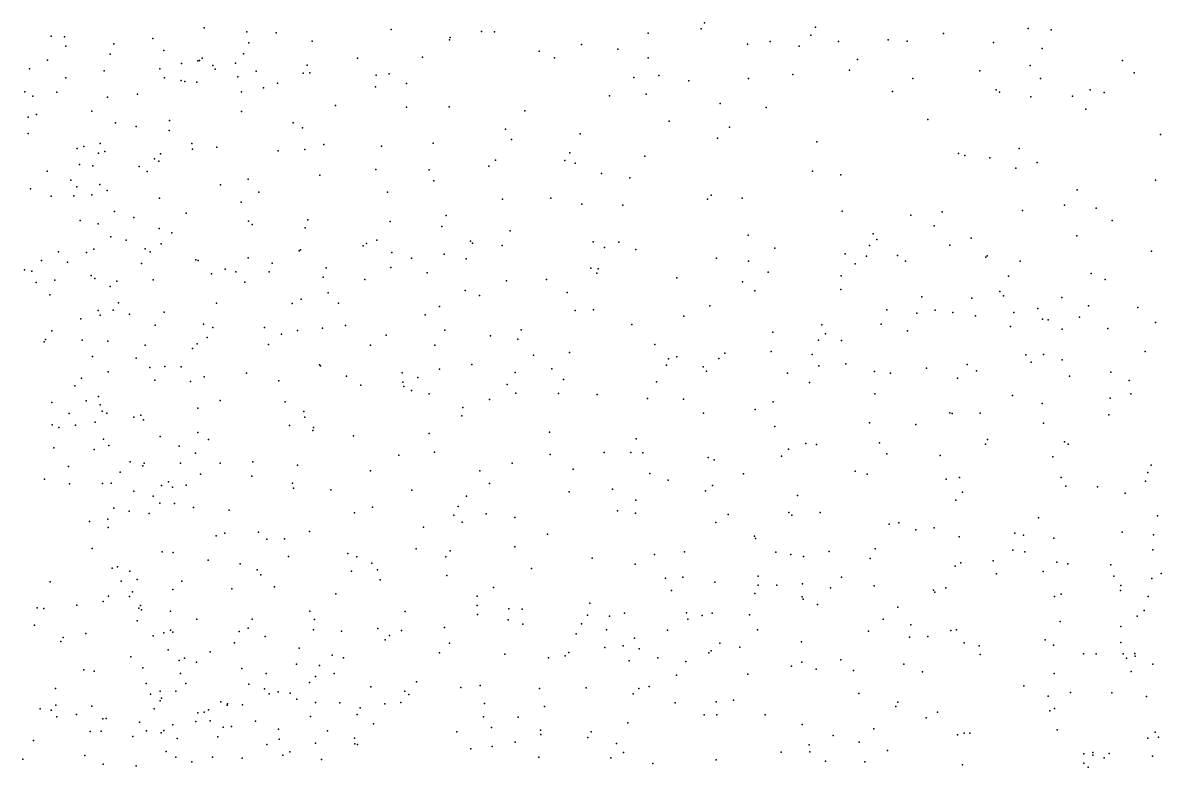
# Model space of a CAD drawing. Header units: metres. Extents: x -25 to 25, y -27.7 to 27.8.
# Drawn here: x 12.199 to 14.852, y 6.952 to 8.686 of the extents above; entities that cross this region are included whole.
import ezdxf

# ---------------------------------------------------------------- set-up
doc = ezdxf.new("R2010")
doc.units = ezdxf.units.M

msp = doc.modelspace()

# ---------------------------------------------------------------- linework, layer by layer
for p in [(13.7881, 8.6862, 19.4978), (14.0465, 8.6761, 5.084), (12.2655, 8.6547, -16.2517), (12.2968, 8.6531, 0.4151), (12.5025, 8.6499, -11.9282), (12.6218, 8.6741, 18.6214), (12.7214, 8.6654, 18.7553), (12.7902, 8.6627, -0.3908), (13.0577, 8.6706, -0.6343), (13.1956, 8.6516, 19.1388), (13.2686, 8.6659, -1.2289), (13.2987, 8.6649, 4.2939), (13.6563, 8.6618, 4.8006), (13.7804, 8.6723, 2.3142), (14.036, 8.6572, -7.283), (14.3449, 8.6613, -11.8471), (14.5421, 8.6727, -9.5328), (14.5959, 8.6697, -11.9058), (12.2999, 8.6314, 0.6299), (12.4118, 8.6368, -21.0963), (12.5279, 8.6219, 16.4369), (12.7258, 8.6394, -12.5643), (12.8734, 8.6437, -21.497), (13.1934, 8.6461, -12.6793), (13.5012, 8.6359, -12.5412), (13.5863, 8.625, -0.6923), (13.8882, 8.6363, -12.1064), (13.9412, 8.6425, 2.1492), (14.0082, 8.632, -11.8831), (14.1003, 8.6427, 1.9173), (14.2155, 8.6465, 5.3945), (14.2605, 8.6434, -0.656), (14.4612, 8.64, -1.8096), (14.575, 8.626, 19.3791), (12.257, 8.5994, -4.5165), (12.4032, 8.6128, -1.0307), (12.6074, 8.5976, -16.0491), (12.6112, 8.598, 4.1066), (12.6173, 8.604, -0.9818), (12.7141, 8.6136, 2.6672), (12.9795, 8.604, 18.9879), (13.1305, 8.606, -21.3896), (13.4028, 8.6201, 19.2946), (13.4382, 8.6049, -21.2271), (13.6567, 8.6043, -12.331), (14.1446, 8.6005, -20.7439), (14.7616, 8.5981, -11.0464), (12.2154, 8.5792, -16.8538), (12.3894, 8.5741, 18.1657), (12.519, 8.5788, -13.1275), (12.5694, 8.5913, -12.2884), (12.6419, 8.5864, -21.1163), (12.6474, 8.5785, -0.0341), (12.6951, 8.5918, -11.6367), (12.743, 8.5733, 16.5458), (12.853, 8.5686, -21.2133), (12.8621, 8.5876, 16.8118), (12.8682, 8.5699, -16.2468), (14.1257, 8.5756, 5.2648), (14.4293, 8.5743, 5.6139), (14.5467, 8.5869, -11.131), (14.7889, 8.57, -13.1586), (12.2995, 8.5578, 4.1871), (12.5297, 8.5576, 18.5166), (12.5682, 8.5515, 0.1752), (12.5772, 8.5493, -16.3265), (12.6048, 8.5482, -10.6508), (12.7006, 8.5601, 17.0557), (12.7929, 8.5454, -11.4505), (13.023, 8.5644, 4.1447), (13.0529, 8.5675, -0.422), (13.0935, 8.5447, -13.0938), (13.6235, 8.5585, -12.1225), (13.6818, 8.5634, -21.0913), (13.7515, 8.5508, -11.8269), (13.8905, 8.5566, 5.0943), (13.9938, 8.5658, -11.6584), (14.273, 8.5563, -7.1477), (14.571, 8.5564, -0.6184), (12.2041, 8.5255, 16.2555), (12.2229, 8.5156, -12.8377), (12.2785, 8.5248, -4.3173), (12.4665, 8.5198, 2.6597), (12.7089, 8.525, -10.8423), (12.76, 8.5343, -13.128), (13.0211, 8.5372, 2.5961), (13.5664, 8.516, 4.8899), (13.652, 8.5202, 19.4646), (14.2263, 8.5258, 19.4907), (14.4673, 8.53, -20.3332), (14.4749, 8.5247, -10.8428), (14.6454, 8.5154, -20.171), (14.6866, 8.5303, 19.2862), (14.7192, 8.5235, -11.3512), (12.3968, 8.5132, 16.3783), (12.9278, 8.4932, -1.0835), (13.0939, 8.4893, 19.0603), (13.1931, 8.4908, -12.4146), (13.8243, 8.4979, 19.5087), (13.9317, 8.4888, -13.4774), (14.5483, 8.5135, 5.6943), (12.2121, 8.4665, -17.065), (12.2311, 8.4723, 10.1048), (12.3606, 8.4804, 17.7425), (12.7089, 8.4792, -11.9909), (13.3696, 8.4813, -12.2778), (14.6768, 8.4849, 5.8114), (12.4158, 8.4529, 17.4294), (12.4637, 8.4443, -10.4098), (12.5412, 8.4585, -16.5453), (12.8294, 8.4529, -11.7779), (12.851, 8.4413, -12.2947), (13.3244, 8.4383, -1.4504), (13.7056, 8.4569, 2.3359), (13.8461, 8.4429, -1.7155), (14.3081, 8.4611, -10.1918), (12.2116, 8.4281, -5.007), (12.5409, 8.4352, 0.3776), (13.3381, 8.4146, -11.9662), (13.498, 8.4277, 19.3637), (13.818, 8.4175, 5.1655), (14.8502, 8.4258, 5.9898), (12.3258, 8.3935, -10.2305), (12.3419, 8.3983, 17.8976), (12.3755, 8.3828, 10.2473), (12.38, 8.4053, 0.8488), (12.3908, 8.3861, 4.2186), (12.593, 8.4052, -15.9445), (12.5946, 8.3918, 18.6149), (12.6514, 8.3964, 4.1542), (12.7943, 8.3879, -10.6898), (12.8566, 8.3907, -0.0859), (12.9008, 8.4027, 4.1721), (13.0353, 8.3986, -11.6501), (13.1556, 8.4059, 4.3), (13.4742, 8.383, 4.8752), (14.05, 8.4089, -11.4533), (14.5213, 8.3935, -1.7364), (12.5062, 8.3692, 17.2243), (12.5164, 8.3638, -1.141), (12.5205, 8.381, 16.4744), (13.3011, 8.3665, -11.696), (13.4624, 8.3651, -13.1717), (13.4868, 8.3592, 2.4267), (13.649, 8.3755, -0.5527), (14.3798, 8.3821, 5.4986), (14.3946, 8.3768, -11.0601), (14.4528, 8.372, -13.5566), (14.5631, 8.3611, 19.2572), (12.2563, 8.3403, 16.3075), (12.3313, 8.3559, -13.1516), (12.3625, 8.3532, 18.1136), (12.471, 8.3515, 18.459), (12.489, 8.3399, -16.8606), (12.8912, 8.3315, -16.0888), (13.0218, 8.3448, -11.4244), (13.146, 8.3437, 2.5058), (13.2852, 8.3526, 19.1918), (13.5478, 8.3352, -11.6225), (14.0393, 8.3409, 19.5052), (14.1059, 8.3322, -20.56), (14.513, 8.3474, -9.499), (12.3116, 8.3199, -15.9137), (12.3255, 8.3038, -4.2356), (12.379, 8.3095, -20.8305), (12.6598, 8.3091, 16.6314), (12.7246, 8.3221, 16.7859), (13.1569, 8.3182, -1.3196), (13.6142, 8.325, 19.4362), (14.8384, 8.32, -1.741), (12.2176, 8.2996, 1.0739), (12.2653, 8.2825, -9.5853), (12.3186, 8.2828, 10.0197), (12.3604, 8.2855, 17.6772), (12.3959, 8.2952, 2.5378), (12.5179, 8.2776, 10.102), (12.7495, 8.292, 2.5589), (13.0489, 8.2919, 18.986), (13.4295, 8.2775, 19.3084), (13.8032, 8.2846, -13.3038), (13.8756, 8.2774, 5.1057), (14.6564, 8.2972, -0.7642), (12.7084, 8.2682, -10.3144), (13.3171, 8.2757, 4.5943), (13.5022, 8.2636, -1.5365), (13.5977, 8.2614, 5.0472), (13.7946, 8.2757, 2.21), (14.6265, 8.2615, -20.122), (14.7007, 8.2545, -9.1531), (12.3328, 8.2255, 17.9325), (12.4134, 8.2463, 18.3352), (12.4579, 8.2325, 10.4705), (12.5803, 8.2426, 0.4832), (12.7254, 8.2238, 4.2233), (12.8633, 8.227, 18.8398), (13.1863, 8.2372, -0.2752), (14.109, 8.2476, -10.011), (14.2687, 8.2378, -13.6916), (14.3417, 8.2461, 5.3312), (14.529, 8.2491, 5.5494), (14.7379, 8.2253, 1.8452), (12.3754, 8.2179, 16.3987), (12.5169, 8.207, -16.0907), (12.5467, 8.1973, -10.042), (12.7343, 8.2167, 0.1958), (12.8577, 8.2085, -16.3168), (13.0555, 8.223, -13.086), (13.1762, 8.2117, 4.4476), (13.3348, 8.2019, -13.111), (14.3229, 8.2132, -10.4103), (12.4043, 8.1874, 17.3784), (12.4403, 8.1797, 4.278), (12.522, 8.1716, -9.8176), (13.0004, 8.1719, -11.068), (13.0246, 8.1801, -10.2936), (13.2424, 8.1774, -11.4064), (13.2471, 8.1728, -20.887), (13.5283, 8.1762, -20.8638), (13.5884, 8.1756, -0.4756), (13.89, 8.1918, -11.4208), (14.1811, 8.1943, -1.6306), (14.1895, 8.1815, 19.4294), (14.4093, 8.1843, -0.7561), (14.6553, 8.1898, 5.6568), (12.2829, 8.1529, 2.3793), (12.3481, 8.1511, 10.5976), (12.3646, 8.1593, -1.2104), (12.4848, 8.1596, 18.4825), (12.4963, 8.1528, 16.4725), (12.8431, 8.1548, -13.1117), (12.8463, 8.1572, 10.2257), (12.9922, 8.167, -1.2406), (13.0591, 8.1513, 4.3642), (13.181, 8.1474, 19.0465), (13.3166, 8.1672, 19.1727), (13.5548, 8.1629, 2.3344), (13.6281, 8.1578, 19.4112), (13.9514, 8.1615, -1.5897), (14.1157, 8.1477, -13.4515), (14.1722, 8.1674, -20.283), (14.2378, 8.1438, -11.0711), (14.3597, 8.1681, -10.6552), (14.8296, 8.1541, 5.8294), (12.2429, 8.1329, -15.9844), (12.3036, 8.1288, -17.0427), (12.4757, 8.1255, 17.1264), (12.6023, 8.1338, 16.8713), (12.6083, 8.1326, 10.0567), (12.7246, 8.1387, -5.0161), (12.7807, 8.1262, -9.7045), (13.105, 8.1379, -9.9156), (13.2324, 8.1365, -10.1524), (13.8157, 8.1378, -0.5599), (13.8901, 8.1311, 4.9847), (14.1388, 8.125, -0.6712), (14.1653, 8.1425, 5.0639), (14.2563, 8.1306, 1.7924), (14.4432, 8.1404, -9.6269), (14.4462, 8.1431, 19.2361), (14.5234, 8.1308, -13.6323), (12.2032, 8.1109, 16.2729), (12.2208, 8.1077, -9.2372), (12.3585, 8.0972, 17.651), (12.3677, 8.0908, 18.1722), (12.6393, 8.1018, -5.3515), (12.6708, 8.1121, -4.7654), (12.6955, 8.1058, -9.4972), (12.7736, 8.1062, 18.7632), (12.8992, 8.0937, -20.833), (12.9066, 8.1155, 4.2956), (13.0574, 8.1165, 18.9376), (13.1414, 8.1037, -11.2202), (13.5231, 8.1145, -13.1561), (13.5372, 8.1029, 4.8833), (13.5399, 8.1129, -11.4277), (13.7233, 8.0924, 4.9404), (13.936, 8.1052, -20.4646), (14.1065, 8.0966, -10.2321), (14.496, 8.0961, 14.8227), (14.6889, 8.1024, -9.4969), (12.2307, 8.0814, 1.0872), (12.2743, 8.087, -16.3695), (12.4033, 8.0723, 9.9626), (12.4189, 8.0843, 18.3438), (12.5036, 8.0876, 0.6818), (12.7167, 8.0818, 10.5422), (12.9962, 8.0884, 10.2789), (13.3268, 8.0848, 4.6364), (13.4197, 8.0882, 4.7718), (13.8766, 8.0828, 19.4527), (14.1053, 8.0653, 4.9348), (14.7217, 8.0883, -13.2957), (12.2624, 8.0525, -4.0491), (12.8483, 8.0427, 2.4579), (12.911, 8.0574, 10.4998), (13.2302, 8.063, 4.5002), (13.2636, 8.051, 2.4193), (13.4678, 8.058, -9.8089), (13.9048, 8.0615, -13.2479), (14.2944, 8.0482, 14.8388), (14.4107, 8.0449, -1.5696), (14.4758, 8.0605, -14.2401), (14.4848, 8.05, -20.1575), (14.6202, 8.0461, -1.4973), (12.3747, 8.0162, 0.8514), (12.4103, 8.0171, -5.2313), (12.4226, 8.034, -13.1797), (12.5291, 8.0122, -9.277), (12.6509, 8.033, 18.644), (12.8272, 8.0326, 10.0661), (12.9354, 8.0335, -5.0828), (13.1704, 8.025, -9.5224), (13.4865, 8.016, -20.727), (13.5293, 8.018, 19.2926), (13.8004, 8.0267, 2.1298), (14.2128, 8.0175, 19.3339), (14.3255, 8.0168, 4.9558), (14.3664, 8.0112, 19.2232), (14.5088, 8.0117, 5.1681), (14.5649, 8.0209, -9.7652), (14.6823, 8.0266, 18.8566), (14.7973, 8.0233, 14.8478), (12.3349, 7.9964, 17.9448), (12.3795, 8.0052, 4.2434), (12.4478, 8.0075, 10.6768), (13.137, 8.0063, -10.9994), (13.74, 8.0026, -9.8024), (14.2824, 8.0097, -9.8002), (14.4191, 8.0037, 1.7497), (14.5755, 7.9957, 18.9773), (14.5884, 7.9941, -1.2053), (14.6616, 8.0009, 5.4905), (14.8387, 7.988, -20.1278), (12.2668, 7.9686, 16.2841), (12.5079, 7.9822, 16.9527), (12.6202, 7.9842, 4.2425), (12.6423, 7.9766, -1.1769), (12.7625, 7.9764, -9.2274), (12.8023, 7.9611, 0.2199), (12.8394, 7.9692, 4.2653), (12.8981, 7.9753, -1.2219), (12.9513, 7.9811, 0.033), (13.0462, 7.9588, -9.2025), (13.1825, 7.9703, 18.984), (13.3608, 7.9714, -10.3498), (13.6188, 7.9838, 4.8112), (13.9468, 7.9653, -11.1881), (14.0609, 7.9824, 19.383), (14.07, 7.962, 1.9013), (14.1994, 7.984, -1.4778), (14.261, 7.9688, -13.4413), (14.5006, 7.9788, 14.9624), (14.6213, 7.9728, 14.7712), (14.728, 7.9742, 18.671), (12.2492, 7.9429, -20.5649), (12.2524, 7.9484, 4.0556), (12.3379, 7.9466, -1.2199), (12.3977, 7.9448, 17.271), (12.4848, 7.9351, -4.3659), (12.6061, 7.9384, 16.5545), (12.6294, 7.953, 0.4543), (12.7717, 7.937, 18.736), (13.0096, 7.9357, 18.8726), (13.1595, 7.9352, -5.4394), (13.2894, 7.9573, -20.7726), (13.3532, 7.9491, -1.3864), (13.6718, 7.9368, -11.2601), (14.0539, 7.9472, -20.2377), (14.107, 7.9465, -10.992), (12.3617, 7.9093, 17.565), (12.5946, 7.9274, 2.3606), (13.3892, 7.9123, -11.1558), (13.4732, 7.9182, 4.6335), (13.7237, 7.9085, -1.3704), (13.8352, 7.9169, 19.3517), (13.9429, 7.9206, -9.7412), (14.0385, 7.9137, -10.4436), (14.5369, 7.9127, -13.4222), (14.5781, 7.9132, 18.8345), (14.8143, 7.9202, 18.5353), (12.4638, 7.9048, 16.3967), (12.4954, 7.8835, 0.6318), (12.5305, 7.8856, 18.5148), (12.5686, 7.885, -9.0701), (12.8909, 7.8893, 10.0468), (12.8933, 7.8875, -5.6127), (13.1702, 7.8793, 4.3543), (13.2458, 7.8901, -9.1357), (13.4321, 7.8802, -9.4296), (13.6992, 7.889, -13.1619), (13.7039, 7.9035, -0.5386), (13.7849, 7.8847, -10.3354), (13.8216, 7.9039, 4.7634), (14.0542, 7.8869, -13.253), (14.1172, 7.8918, -10.725), (14.3048, 7.882, -1.1119), (14.4, 7.89, 19.0554), (14.5489, 7.8961, 4.8952), (14.6209, 7.901, 5.1518), (12.3361, 7.8588, 17.8328), (12.398, 7.873, 4.0539), (12.5074, 7.8536, -5.4336), (12.6222, 7.8615, 9.9978), (12.7208, 7.8702, -20.8233), (12.796, 7.8523, -8.982), (12.9538, 7.8631, 10.6988), (13.0833, 7.8708, -9.0026), (13.1199, 7.8599, -13.1103), (13.3464, 7.8718, 4.4684), (13.4595, 7.8551, -0.4035), (13.7924, 7.8746, -20.3653), (13.9811, 7.8703, 19.3027), (14.184, 7.8741, 19.2204), (14.2215, 7.8702, 4.6775), (14.3772, 7.8583, 15.0473), (14.422, 7.8759, 4.7289), (14.6386, 7.8631, 18.6007), (14.7348, 7.8724, -9.9292), (14.7773, 7.8528, 14.7442), (12.321, 7.8405, 3.7871), (12.59, 7.8505, 16.706), (12.9869, 7.8421, 4.2346), (13.0848, 7.8493, 10.5753), (13.0871, 7.8389, 10.0944), (13.1052, 7.8299, -4.9134), (13.3283, 7.844, -5.291), (13.6762, 7.8498, 2.1985), (14.0329, 7.848, 4.6704), (12.2675, 7.8017, 9.9854), (12.3468, 7.8056, -4.8116), (12.3761, 7.8155, 16.2968), (12.6591, 7.8067, 10.7802), (12.8107, 7.8037, -13.1429), (13.146, 7.8216, 18.8993), (13.2869, 7.8084, 18.9755), (13.3479, 7.8239, -10.8465), (13.448, 7.8227, 19.0858), (13.5377, 7.8207, -10.4766), (13.6551, 7.8109, -11.0907), (13.7386, 7.8096, -9.6478), (13.9475, 7.8037, -10.8716), (14.1845, 7.8222, 14.7195), (14.5055, 7.8181, 18.7109), (14.5744, 7.7994, 4.731), (14.7335, 7.8118, 5.3391), (14.7813, 7.822, 5.525), (12.3075, 7.776, 3.4926), (12.3799, 7.7966, 18.2005), (12.3843, 7.7815, -20.6777), (12.3949, 7.7767, -5.2391), (12.6076, 7.7889, 16.5142), (12.854, 7.7809, 0.1158), (13.2248, 7.79, 2.3513), (13.7854, 7.7766, 4.6357), (13.9056, 7.7858, -10.5885), (14.3594, 7.778, 18.9138), (14.3651, 7.7759, 14.7203), (14.4303, 7.7773, -13.2162), (14.7298, 7.7727, 5.0021), (12.2678, 7.7494, 2.1393), (12.3224, 7.7491, 10.767), (12.3678, 7.7561, 17.5254), (12.4582, 7.7675, 2.2555), (12.4742, 7.7723, 3.9503), (12.481, 7.7617, 10.0304), (12.8209, 7.7483, -1.1985), (12.8564, 7.7675, -4.5799), (13.2223, 7.771, 10.3361), (14.1726, 7.7545, 19.0785), (14.2801, 7.7506, -10.0084), (14.5775, 7.7533, 14.7515), (12.2838, 7.7438, 0.7988), (12.5194, 7.7223, 16.8473), (12.607, 7.7319, 18.5666), (12.8749, 7.7364, 10.7765), (12.877, 7.7438, 2.3613), (12.9697, 7.7242, 18.8167), (13.1465, 7.7297, 4.2478), (13.4271, 7.733, 4.4269), (13.9517, 7.7457, 19.1724), (12.2718, 7.6962, 10.2017), (12.3874, 7.7164, 17.3087), (12.4001, 7.7019, -8.7767), (12.5635, 7.7001, -5.5739), (12.6325, 7.7158, 10.0659), (13.6283, 7.7171, 4.5575), (13.9836, 7.6929, 14.8615), (14.0239, 7.7066, -9.8558), (14.0487, 7.7037, 14.7171), (14.196, 7.7077, 1.9198), (14.4423, 7.7044, 15.096), (14.447, 7.7156, 4.5687), (14.6265, 7.71, -20.2024), (14.6356, 7.7047, 15.0822), (12.3661, 7.6926, 17.6758), (12.6016, 7.6835, 16.3825), (13.0753, 7.6794, -8.749), (13.1589, 7.6863, -20.744), (13.4281, 7.6808, -13.1404), (13.5543, 7.6856, -1.2099), (13.6163, 7.6851, -9.3999), (13.6439, 7.6845, 19.0441), (13.7964, 7.6733, -0.825), (13.8105, 7.668, -1.0416), (13.9672, 7.6764, 4.5507), (14.2125, 7.6822, 15.0416), (14.3367, 7.6784, 18.6335), (14.5999, 7.6752, -10.1196), (12.3062, 7.6527, 10.3462), (12.4261, 7.6398, 3.456), (12.4495, 7.6635, 10.17), (12.4793, 7.6542, 3.6855), (12.4826, 7.6602, 16.2699), (12.5672, 7.6605, -13.1872), (12.6591, 7.6603, 0.2985), (12.7357, 7.6637, 10.7768), (12.8395, 7.6561, 10.0963), (13.01, 7.643, -5.7067), (13.2643, 7.6425, -1.2597), (13.3399, 7.6604, -5.5045), (13.4816, 7.6462, 18.9518), (14.1387, 7.6422, 4.4809), (14.8283, 7.6561, 5.1586), (12.25, 7.6236, 3.2363), (12.3853, 7.6135, 17.4411), (12.4052, 7.6137, 18.2395), (12.5387, 7.6169, 3.8231), (12.6132, 7.6352, -1.1916), (12.7331, 7.6304, 4.0227), (12.8277, 7.6141, -8.6525), (13.6603, 7.6366, -5.0917), (13.7029, 7.6212, -13.1684), (13.8789, 7.636, 2.0703), (14.1672, 7.6349, 18.7153), (14.3513, 7.6231, 14.7477), (14.3819, 7.6271, 18.4257), (14.6193, 7.6269, -12.8901), (14.8153, 7.6189, 4.8801), (14.821, 7.6391, 14.7505), (12.3079, 7.6125, 10.6647), (12.4578, 7.5953, -5.4111), (12.5225, 7.6088, 18.4473), (12.5486, 7.6049, -4.4035), (12.5798, 7.6092, -20.7921), (12.8304, 7.6025, -0.027), (12.9174, 7.5983, -13.1668), (13.1058, 7.5973, 4.1609), (13.2871, 7.6129, -4.7861), (13.4722, 7.5941, -4.9109), (13.5733, 7.5996, 2.2074), (13.7901, 7.5964, 18.8969), (13.8063, 7.6083, 4.5242), (14.3889, 7.5927, 2.0664), (14.6297, 7.6066, 18.365), (14.7035, 7.6057, 4.6572), (14.7683, 7.5908, 2.1125), (12.503, 7.5833, 10.3613), (12.519, 7.5674, 10.6999), (12.5528, 7.5662, 16.7704), (13.2335, 7.5838, 10.5144), (13.6276, 7.5745, 18.8856), (14.0046, 7.5855, -5.2549), (14.3732, 7.5741, -13.0758), (12.4117, 7.5556, 17.2307), (12.447, 7.5488, 17.0327), (12.4942, 7.5434, -4.6775), (12.5971, 7.5571, 16.2661), (12.68, 7.5511, 10.3299), (12.9724, 7.5449, 4.104), (13.0145, 7.5577, 10.173), (13.2041, 7.5395, -13.1768), (13.2139, 7.5598, 2.279), (13.2795, 7.5426, 18.8372), (13.3458, 7.5338, -20.5608), (13.5853, 7.5496, -0.9159), (13.6268, 7.5438, 4.4529), (13.8432, 7.5407, -5.4866), (13.9844, 7.5459, 18.6552), (13.9917, 7.539, -13.1887), (14.0571, 7.5453, -20.1426), (14.8436, 7.5375, -20.1597), (12.3552, 7.5248, 0.5477), (12.3975, 7.5297, 17.5776), (12.3983, 7.5107, 18.0765), (13.1333, 7.5113, -4.5723), (13.2233, 7.5233, 10.2928), (13.8141, 7.5224, -9.7724), (14.2181, 7.5187, 20.386), (14.2407, 7.5218, 20.2116), (14.323, 7.5101, 18.3289), (14.5663, 7.5332, 4.5055), (12.65, 7.4914, 0.0544), (12.6704, 7.4972, 16.4652), (12.7486, 7.4995, 10.4939), (12.7684, 7.4838, -4.3847), (12.8095, 7.4844, 4.0131), (12.8676, 7.501, 10.3252), (13.422, 7.4952, -0.773), (13.9046, 7.4907, -4.9645), (13.9066, 7.4853, 4.4625), (14.2805, 7.5052, -10.1819), (14.3811, 7.4887, 20.4949), (14.5109, 7.4975, 14.7889), (14.5312, 7.4925, 20.2335), (14.6018, 7.4857, -10.256), (14.7611, 7.4995, -12.7318), (14.8342, 7.4939, 18.3963), (12.3612, 7.462, -8.5401), (13.1159, 7.4611, -0.3778), (13.1955, 7.4565, -9.0641), (13.3457, 7.4656, -0.9999), (14.0786, 7.4545, 18.3599), (14.1859, 7.4613, 15.0881), (14.5064, 7.4582, 19.9874), (14.8329, 7.4584, 14.7579), (12.5245, 7.4536, 18.3772), (12.5496, 7.4523, 3.5873), (12.6313, 7.4342, 18.5092), (12.8183, 7.4428, -0.1981), (12.957, 7.4503, 10.5912), (12.9778, 7.442, -1.2264), (13.1852, 7.4423, 10.5803), (13.5261, 7.4392, 4.3632), (13.6716, 7.448, -9.628), (13.7416, 7.4536, 14.839), (13.9541, 7.453, 18.49), (13.9891, 7.4477, 20.227), (14.0185, 7.4432, 2.1097), (14.1741, 7.4386, -5.0345), (14.3852, 7.4284, 19.8824), (14.4604, 7.4328, 18.2535), (14.5344, 7.4537, 20.5121), (14.6086, 7.4302, -20.1669), (12.4079, 7.4163, 2.2), (12.42, 7.4187, 17.7929), (12.4485, 7.4089, -13.2079), (12.7058, 7.4264, 3.9113), (12.7458, 7.4124, 2.2688), (12.9652, 7.4086, -20.7405), (13.0127, 7.4275, 10.4096), (13.0258, 7.4123, -8.8871), (13.3847, 7.4149, -5.6282), (13.6264, 7.4255, -13.1949), (14.3716, 7.4203, 4.3921), (14.4685, 7.4031, 15.2498), (14.5768, 7.408, -12.7836), (14.6343, 7.4261, 15.2341), (14.735, 7.424, 20.2714), (14.8521, 7.4037, 20.0288), (12.2632, 7.3841, 14.4305), (12.4288, 7.3859, 0.2299), (12.4658, 7.3897, 3.3469), (12.5701, 7.3855, 16.0822), (12.7539, 7.4001, 18.6021), (13.0325, 7.3891, 18.7161), (13.1874, 7.3985, -0.7282), (13.6972, 7.3925, 18.627), (13.7376, 7.3949, -20.1022), (13.8117, 7.3835, 18.5122), (13.9128, 7.3976, 20.3621), (13.9132, 7.3764, 14.6601), (13.9568, 7.3766, 14.9684), (14.016, 7.3792, 20.628), (14.1071, 7.3951, -5.6202), (14.1833, 7.3751, 20.7187), (14.742, 7.3976, 4.5994), (14.7577, 7.3756, 2.4163), (14.8299, 7.3921, 15.2496), (12.3993, 7.3505, -1.3424), (12.4481, 7.3499, 18.0854), (12.455, 7.361, 17.2088), (12.5494, 7.3664, 16.8042), (12.6866, 7.3676, -1.2442), (12.7859, 7.3726, -8.4468), (12.9292, 7.3559, 4.0475), (13.2585, 7.3508, 4.1926), (13.2961, 7.3712, -4.5697), (13.7111, 7.364, 4.418), (13.9054, 7.3569, 19.9476), (14.0151, 7.3491, -10.1863), (14.0815, 7.3701, 4.3783), (14.3217, 7.3644, 19.7278), (14.3246, 7.3601, -5.4096), (14.3505, 7.3702, -5.1876), (14.6033, 7.3503, 19.7895), (14.6192, 7.3554, 20.6373), (14.7571, 7.3639, 19.9007), (14.8217, 7.3501, 7.8868), (12.2332, 7.3236, -8.362), (12.2488, 7.3223, 3.1254), (12.325, 7.3297, 14.7648), (12.3869, 7.338, 3.2237), (12.4697, 7.3227, -5.0681), (12.4735, 7.3286, 17.6085), (13.2578, 7.3287, -9.2204), (13.5207, 7.3345, -20.2547), (14.0175, 7.3439, 18.2371), (14.0514, 7.3314, 19.7157), (14.2382, 7.3251, 4.3665), (12.4759, 7.3185, 17.4313), (12.5438, 7.316, -4.6303), (12.6046, 7.2974, 16.6702), (12.7336, 7.2971, -5.8001), (12.8685, 7.3158, 14.9314), (12.8795, 7.2963, -8.7182), (13.0902, 7.3149, 19.7279), (13.2592, 7.308, -5.7847), (13.3302, 7.2956, 19.9346), (13.332, 7.3211, 18.7042), (13.3633, 7.3207, 19.6498), (13.5152, 7.3061, 19.7866), (13.5667, 7.3039, 18.5965), (13.6013, 7.3108, -4.6915), (13.746, 7.3119, 20.0242), (13.7494, 7.2975, -5.6652), (13.7822, 7.306, 20.3817), (13.8058, 7.3108, -4.7607), (13.8924, 7.3073, 4.4218), (14.2041, 7.297, 19.5906), (14.7957, 7.3042, 19.7329), (14.812, 7.3174, 7.6858), (12.2271, 7.2828, 15.9162), (12.4657, 7.2931, 15.9673), (12.5439, 7.2714, -20.6112), (12.7036, 7.2686, 16.0736), (12.7243, 7.2762, 14.9873), (12.8768, 7.2723, 15.0884), (12.9417, 7.2692, 19.6225), (13.0264, 7.2755, 14.8167), (13.082, 7.2707, 19.9331), (13.1821, 7.2777, -20.5578), (13.3644, 7.2857, 2.1891), (13.5015, 7.2863, 19.5417), (13.5595, 7.2724, 20.0832), (13.7015, 7.2718, 19.6633), (13.9112, 7.2724, 19.6596), (14.1701, 7.2693, 15.1918), (14.2688, 7.2841, -20.0788), (14.3621, 7.2707, 19.5421), (14.3749, 7.272, -10.4041), (14.6165, 7.2914, -10.427), (14.7576, 7.2797, 18.3285), (12.288, 7.2449, -20.3277), (12.2935, 7.2546, 14.9108), (12.3465, 7.2637, 14.3249), (12.5034, 7.2584, 16.9629), (12.5278, 7.2654, 14.5652), (12.5494, 7.267, 3.4942), (12.7641, 7.2569, 16.3135), (13.0435, 7.249, -9.0456), (13.0537, 7.2588, 15.1478), (13.4891, 7.2631, -9.5358), (13.6244, 7.253, -9.8302), (14.0137, 7.2447, 2.202), (14.2653, 7.2554, 18.1405), (14.3083, 7.2565, 20.865), (14.3929, 7.2422, 14.7899), (14.582, 7.2487, 20.7782), (14.7583, 7.2425, -20.0562), (12.5381, 7.2255, 17.8103), (12.6364, 7.2208, -0.2299), (12.6924, 7.2417, 16.4533), (12.8433, 7.2296, -20.637), (13.1704, 7.2189, 20.0688), (13.1934, 7.2409, -13.2265), (13.472, 7.2193, 19.3183), (13.5558, 7.2309, -5.7325), (13.5985, 7.2348, 14.9638), (13.6355, 7.2277, 18.4676), (13.7982, 7.2189, 15.01), (13.8035, 7.2237, 19.5554), (13.8237, 7.2416, 20.6249), (13.8703, 7.2316, 18.1865), (14.4276, 7.2349, -4.8235), (14.601, 7.2363, 19.575), (14.671, 7.2161, 4.5283), (14.7005, 7.2163, 14.7861), (14.7631, 7.2165, 7.8035), (14.7907, 7.2168, 2.5542), (12.4513, 7.2097, 3.3154), (12.5641, 7.2012, -1.3563), (12.5762, 7.2066, -4.2533), (12.6041, 7.1971, 15.0774), (12.8372, 7.192, 14.7392), (12.8905, 7.1895, 19.9097), (12.9207, 7.2133, 2.2025), (12.947, 7.207, 19.3058), (13.3226, 7.2153, 19.2442), (13.4243, 7.2068, 18.5531), (13.463, 7.2115, 14.7898), (13.6121, 7.1999, 19.4208), (13.6788, 7.2072, -10.0453), (13.7445, 7.1986, -19.9816), (14.0145, 7.1966, 18.0554), (14.1053, 7.2025, -10.3835), (14.252, 7.1924, 15.2982), (14.4299, 7.2146, 2.4818), (14.7715, 7.2064, 15.3596), (14.7916, 7.2108, 20.7131), (14.8323, 7.192, -12.6117), (12.3417, 7.1795, 2.0646), (12.366, 7.1762, 15.0446), (12.4788, 7.1839, 15.8411), (12.5673, 7.1708, 17.9919), (12.7095, 7.1824, 2.1803), (12.7663, 7.1704, -0.4146), (12.8811, 7.1636, 4.04), (12.9249, 7.1707, 15.3038), (13.7228, 7.167, 14.7249), (13.8888, 7.1687, 20.7619), (13.9903, 7.1877, -13.2106), (14.048, 7.1804, 19.4561), (14.1353, 7.1772, 14.7528), (14.2959, 7.1748, 4.3653), (14.6027, 7.1709, 15.3672), (14.7817, 7.1754, 7.56), (12.4872, 7.1476, -4.9519), (12.5791, 7.1471, 18.3971), (12.7259, 7.1458, 15.7902), (12.8672, 7.1499, 18.607), (13.0101, 7.1395, 19.1006), (13.1167, 7.1513, 2.1594), (13.2198, 7.1383, 18.5673), (13.2653, 7.1427, 14.7835), (13.4031, 7.1359, 15.0951), (13.5121, 7.1371, 18.3857), (13.6346, 7.1358, 4.4344), (13.6589, 7.1401, 20.4815), (14.5323, 7.1416, -12.7382), (12.276, 7.1354, 3.1495), (12.4974, 7.1227, 18.64), (12.5194, 7.1291, 17.1137), (12.523, 7.1129, -8.0285), (12.5561, 7.1294, 16.8659), (12.7623, 7.1346, 15.4196), (12.7737, 7.1233, -4.2732), (12.7942, 7.1276, 19.2215), (12.8221, 7.1249, -8.3821), (12.8379, 7.1111, 16.2564), (13.0898, 7.1296, 15.2956), (13.0986, 7.1215, 14.7741), (13.6218, 7.1235, 18.2618), (14.1476, 7.1242, 20.9224), (14.5883, 7.1181, 19.4199), (14.6409, 7.1262, 18.255), (14.737, 7.1258, 19.4866), (14.8178, 7.117, 7.403), (12.2401, 7.0883, 13.9974), (12.2653, 7.0855, 15.6173), (12.2764, 7.0969, 18.6829), (12.3602, 7.0947, -13.1911), (12.5057, 7.088, 18.9811), (12.5198, 7.1072, 15.2349), (12.632, 7.0857, 3.8186), (12.6608, 7.1048, 18.873), (12.6758, 7.0965, 19.6415), (12.6765, 7.0996, 19.0537), (12.7112, 7.0975, 15.5939), (12.8813, 7.103, -1.0875), (12.9381, 7.1019, 20.1045), (12.9857, 7.0904, 18.9386), (13.0433, 7.1001, -4.3764), (13.0807, 7.1031, 18.6491), (13.2752, 7.101, -4.4894), (13.4154, 7.0941, 2.1033), (13.7199, 7.1023, 18.1191), (13.8148, 7.1049, 2.1254), (13.8552, 7.1081, 19.3928), (14.2334, 7.0938, -12.9819), (14.2387, 7.104, 2.4276), (14.5925, 7.0838, -4.7211), (14.6037, 7.0894, -10.6257), (12.2788, 7.0695, 18.9066), (12.3244, 7.075, 15.2496), (12.3863, 7.0651, 18.3937), (12.3936, 7.0658, -7.7945), (12.4717, 7.0569, -0.1597), (12.6026, 7.0587, 19.3136), (12.6073, 7.079, 15.4491), (12.6221, 7.0804, 14.5645), (12.6363, 7.06, 17.6531), (12.7415, 7.0593, -7.7977), (12.8702, 7.0706, 15.8365), (12.9788, 7.0752, 4.1284), (13.2731, 7.0696, 4.285), (13.3537, 7.0686, 19.0109), (13.7873, 7.0743, -10.3328), (13.8166, 7.0746, 4.4459), (13.9296, 7.074, -4.6888), (14.3042, 7.0676, 15.3772), (14.3306, 7.0809, 18.0784), (12.3562, 7.0357, 3.2496), (12.3818, 7.036, 19.0776), (12.4876, 7.0372, 14.4322), (12.5221, 7.0325, 3.5179), (12.5279, 7.0379, -4.7393), (12.5494, 7.0514, -4.4865), (12.6663, 7.0458, -5.8015), (12.6861, 7.0469, 17.8444), (12.7955, 7.0407, 20.0563), (12.9092, 7.0373, -8.9009), (13.0164, 7.0537, 15.4869), (13.2109, 7.0345, 20.3045), (13.2912, 7.0447, -13.2571), (13.4057, 7.0388, 20.373), (13.5237, 7.0349, -20.0513), (13.6091, 7.0559, 19.163), (14.0153, 7.0518, 15.2753), (14.1823, 7.0418, -19.8801), (14.3926, 7.0318, 4.4338), (14.4065, 7.0314, 19.2993), (14.6093, 7.0393, -5.1493), (14.8378, 7.0343, -4.8205), (12.2244, 7.0144, 1.836), (12.4557, 7.0235, 19.2255), (12.5593, 7.0189, 19.4874), (12.6538, 7.0232, 18.1362), (12.7681, 7.0053, 4.0463), (12.797, 7.0178, 16.3778), (12.8813, 7.0082, -8.0663), (12.9725, 7.02, -5.9452), (12.9731, 7.0071, 15.6815), (12.9797, 7.0055, -13.2131), (13.347, 7.011, 14.7737), (13.4064, 7.0286, 15.2144), (13.5157, 7.0216, 18.2031), (13.5828, 7.0078, -13.3058), (14.0319, 7.0044, 20.9312), (14.0879, 7.0264, 17.9312), (14.1484, 7.0104, -4.701), (14.3777, 7.0277, 14.8407), (14.8207, 7.0196, 4.7686), (14.8455, 7.0226, 20.8425), (12.3437, 6.9794, 14.1815), (12.5338, 6.9887, -20.3326), (12.8055, 6.98, -1.278), (12.822, 6.9884, 14.6697), (13.2435, 6.9954, 18.8537), (13.2932, 7.0006, 15.3247), (13.5988, 6.9869, 15.2261), (13.9668, 6.9874, -19.7707), (14.033, 6.9881, 14.8255), (14.2139, 6.9915, 14.8601), (14.6719, 6.9838, 15.4511), (14.6926, 6.9864, -19.8322), (14.6928, 6.9804, -12.6506), (14.7304, 6.9846, 19.2946), (14.8318, 6.9778, 7.2703), (12.1994, 6.9711, 18.3519), (12.387, 6.9597, -7.4316), (12.4639, 6.9557, -5.7404), (12.5558, 6.9758, -4.269), (12.5935, 6.9646, 17.336), (12.6414, 6.9754, 17.5236), (12.7109, 6.9736, 16.5138), (12.8953, 6.9703, 16.2302), (13.4016, 6.9755, -9.7015), (13.5696, 6.974, 20.5814), (13.6673, 6.9606, -19.9071), (13.8148, 6.9695, 20.8037), (14.07, 6.9667, -10.555), (14.1612, 6.9648, 19.2418), (14.3887, 6.9576, 21.0023), (14.6717, 6.9614, 20.944), (14.6817, 6.9523, 2.6642), (14.7195, 6.9744, 14.8031)]:
    msp.add_point(p)

doc.saveas('drawing.dxf')
